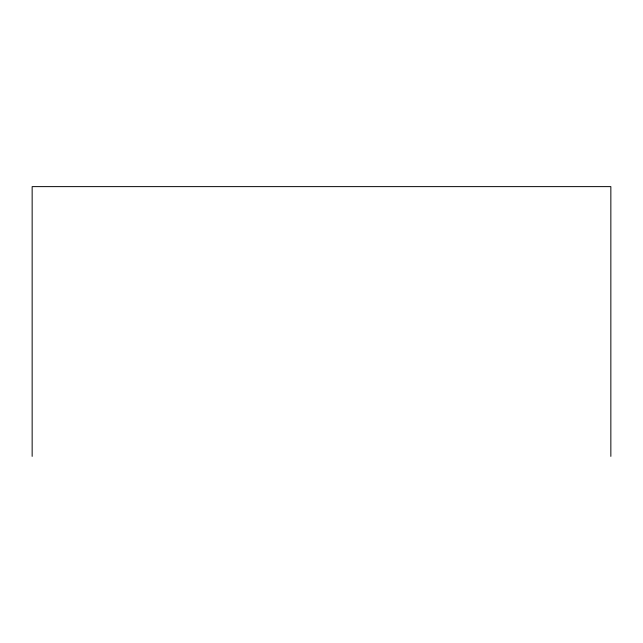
<?xml version="1.0" encoding="UTF-8"?>
<svg xmlns="http://www.w3.org/2000/svg" width="643" height="643" viewBox="0 0 643 643"><rect width="100%" height="100%" fill="white"/><g stroke="black" fill="none" stroke-linecap="round" stroke-linejoin="round"><path stroke-width="0.96" d="M610.85 456.377L610.85 186.623L32.15 186.623L32.15 456.377"/></g></svg>
